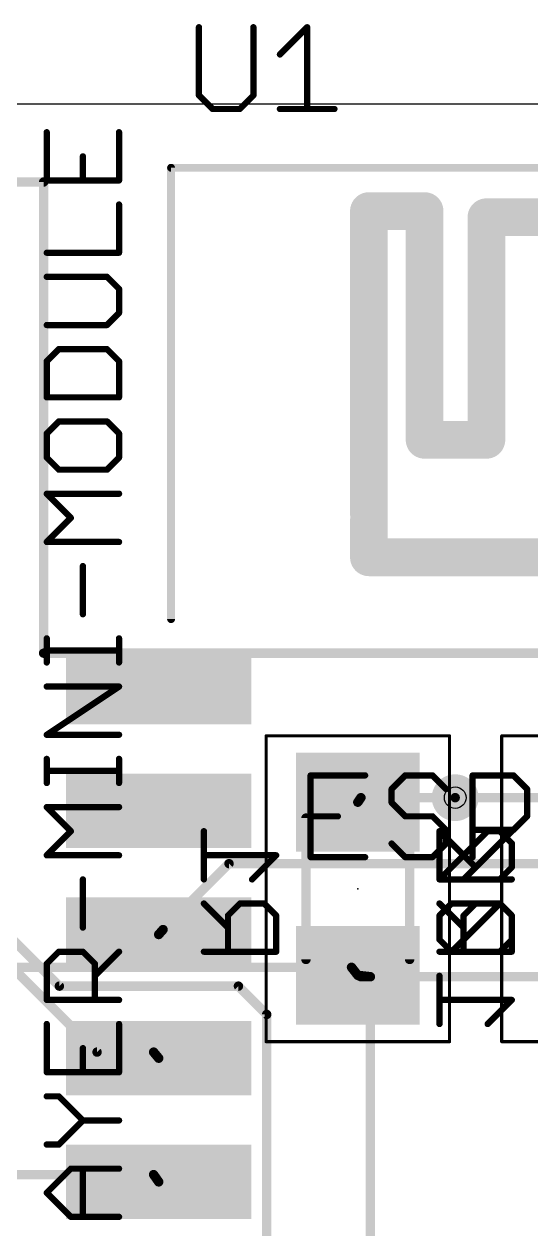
# Model space of a CAD drawing. Extents: x 0 to 45.5, y -0.6 to 38.1.
# Drawn here: x 23.81 to 32.01, y 18.63 to 38.11 of the extents above; entities that cross this region are included whole.
import ezdxf

# ---------------------------------------------------------------- set-up
doc = ezdxf.new("R2010")
doc.units = 0
for name, color, linetype in [('1', 22, 'CONTINUOUS'), ('16', 175, 'CONTINUOUS'), ('18', 82, 'CONTINUOUS'), ('20', 7, 'CONTINUOUS'), ('21', 253, 'CONTINUOUS'), ('24', 7, 'CONTINUOUS'), ('25', 253, 'CONTINUOUS'), ('26', 253, 'CONTINUOUS'), ('27', 253, 'CONTINUOUS'), ('28', 253, 'CONTINUOUS'), ('40', 175, 'CONTINUOUS'), ('44', 253, 'CONTINUOUS'), ('52', 253, 'CONTINUOUS')]:
    doc.layers.add(name, color=color, linetype=linetype)

# ---------------------------------------------------------------- blocks, each defined once
blk = doc.blocks.new('RECT')
blk.add_solid([(-0.5, -0.5), (0.5, -0.5), (-0.5, 0.5), (0.5, 0.5)])
blk = doc.blocks.new('ROUNDV')
at = {"const_width": 0.5}
blk.add_lwpolyline([(0, -0.25, 1), (0, 0.25, 1), (0, -0.25)], format="xyb", dxfattribs=at)

msp = doc.modelspace()

# ---------------------------------------------------------------- linework, layer by layer
at = {"layer": '1', "const_width": 0.1524}
for points in [[(33.9852, 25.6032), (30.7848, 25.6032)], [(26.0604, 23.4696), (27.1272, 24.5364)], [(27.1272, 24.5364), (35.052, 24.5364)], [(23.0124, 23.9268), (24.384, 22.5552)], [(22.7076, 23.7744), (24.9936, 21.4884)], [(26.0604, 23.4696), (25.99, 23.39)], [(24.384, 22.5552), (27.2796, 22.5552)], [(27.2796, 22.5552), (27.7368, 22.098)], [(27.7368, 22.098), (27.7368, 16.6116)], [(24.9936, 21.4884), (25.908, 21.4884)], [(25.908, 21.4884), (25.99, 21.39)], [(23.622, 19.5072), (25.908, 19.5072)], [(25.908, 19.5072), (25.99, 19.39)]]:
    msp.add_lwpolyline(points, dxfattribs=at)
at = {"layer": '1', "const_width": 0.0762}
for points in [[(30.7848, 25.6413, 1), (30.7848, 25.5651)], [(27.1272, 24.5745, 1), (27.1272, 24.4983)], [(27.1541, 24.5095, 1), (27.1003, 24.5633)], [(25.9615, 23.4152, 1), (26.0185, 23.3648)], [(26.0335, 23.4965, 1), (26.0873, 23.4427)], [(26.0889, 23.4444, 1), (26.0319, 23.4948)], [(24.384, 22.5933, 1), (24.384, 22.5171)], [(24.3571, 22.5283, 1), (24.4109, 22.5821)], [(27.3065, 22.5821, 1), (27.2527, 22.5283)], [(27.2796, 22.5171, 1), (27.2796, 22.5933)], [(27.7749, 22.098, 1), (27.6987, 22.098)], [(27.7099, 22.0711, 1), (27.7637, 22.1249)], [(24.9936, 21.5265, 1), (24.9936, 21.4503)], [(24.9667, 21.4615, 1), (25.0205, 21.5153)], [(25.9373, 21.5128, 1), (25.8787, 21.464)], [(25.908, 21.4503, 1), (25.908, 21.5265)], [(25.9607, 21.3656, 1), (26.0193, 21.4144)], [(25.9392, 19.529, 1), (25.8768, 19.4854)], [(25.908, 19.4691, 1), (25.908, 19.5453)], [(25.9588, 19.3682, 1), (26.0212, 19.4118)]]:
    msp.add_lwpolyline(points, format="xyb", dxfattribs=at)
at = {"layer": '16', "const_width": 0.1524}
for points in [[(2.54, 35.56), (24.13, 35.56)], [(24.13, 35.56), (24.13, 27.94)], [(24.13, 27.94), (43.18, 27.94)], [(29.2608, 25.6032), (29.21, 25.53)], [(30.7848, 25.6032), (29.2608, 25.6032)], [(29.1084, 22.86), (21.9456, 22.86)], [(29.1084, 22.86), (29.21, 22.73)], [(29.2608, 22.7076), (29.21, 22.73)], [(29.4132, 22.7076), (29.21, 22.73)], [(29.4132, 22.7076), (29.2608, 22.7076)], [(32.9184, 22.7076), (29.4132, 22.7076)], [(29.4132, 22.7076), (29.4132, 5.1816)]]:
    msp.add_lwpolyline(points, dxfattribs=at)
at = {"layer": '16', "const_width": 0.0762}
for points in [[(24.1681, 35.56, 1), (24.0919, 35.56)], [(24.13, 35.5219, 1), (24.13, 35.5981)], [(24.13, 27.9781, 1), (24.13, 27.9019)], [(24.0919, 27.94, 1), (24.1681, 27.94)], [(29.1787, 25.5517, 1), (29.2413, 25.5083)], [(29.2608, 25.6413, 1), (29.2608, 25.5651)], [(29.2921, 25.5815, 1), (29.2295, 25.6249)], [(30.7848, 25.5651, 1), (30.7848, 25.6413)], [(29.1384, 22.8835, 1), (29.0784, 22.8365)], [(29.1084, 22.8219, 1), (29.1084, 22.8981)], [(29.2254, 22.7649, 1), (29.1946, 22.6951)], [(29.2142, 22.7679, 1), (29.2058, 22.6921)], [(29.18, 22.7065, 1), (29.24, 22.7535)], [(29.2608, 22.7457, 1), (29.2608, 22.6695)], [(29.2454, 22.6727, 1), (29.2762, 22.7425)], [(29.4132, 22.7457, 1), (29.4132, 22.6695)], [(29.4513, 22.7076, 1), (29.3751, 22.7076)], [(29.409, 22.6697, 1), (29.4174, 22.7455)], [(29.4132, 22.6695, 1), (29.4132, 22.7457)]]:
    msp.add_lwpolyline(points, format="xyb", dxfattribs=at)
at = {"layer": '20'}
msp.add_line((41.6509, 36.82), (4.319, 36.82), dxfattribs=at)
at = {"layer": '21'}
for points, const_width in [([(26.19, 35.8218, 1), (26.19, 35.7582)], 0.0635), ([(26.2218, 35.79, 1), (26.1583, 35.79)], 0.0635), ([(29.5424, 35.09, 1), (29.2376, 35.09)], 0.3048), ([(29.39, 35.2424, 1), (29.39, 34.9376)], 0.3048), ([(30.4424, 35.09, 1), (30.1376, 35.09)], 0.3048), ([(30.29, 34.9376, 1), (30.29, 35.2424)], 0.3048), ([(31.4424, 34.99, 1), (31.1376, 34.99)], 0.3048), ([(31.29, 35.1424, 1), (31.29, 34.8376)], 0.3048), ([(30.29, 31.5424, 1), (30.29, 31.2376)], 0.3048), ([(31.29, 31.2376, 1), (31.29, 31.5424)], 0.3048), ([(30.1376, 31.39, 1), (30.4424, 31.39)], 0.3048), ([(31.1376, 31.39, 1), (31.4424, 31.39)], 0.3048), ([(29.5424, 30.09, 1), (29.2376, 30.09)], 0.3048), ([(29.2376, 30.19, 1), (29.5424, 30.19)], 0.3048), ([(29.39, 29.6424, 1), (29.39, 29.3376)], 0.3048), ([(29.2376, 29.49, 1), (29.5424, 29.49)], 0.3048), ([(26.1583, 28.49, 1), (26.2218, 28.49)], 0.0635), ([(28.447, 25.9881, 1), (28.447, 25.9373)], 0.0508), ([(28.4724, 25.9627, 1), (28.4216, 25.9627)], 0.0508), ([(29.3283, 25.9373, 1), (29.3283, 25.9881)], 0.0508), ([(29.9771, 25.9881, 1), (29.9771, 25.9373)], 0.0508), ([(29.995, 25.9448, 1), (29.9591, 25.9807)], 0.0508), ([(30.4357, 25.9807, 1), (30.3998, 25.9448)], 0.0508), ([(30.4177, 25.9373, 1), (30.4177, 25.9881)], 0.0508), ([(31.0919, 25.9627, 1), (31.0411, 25.9627)], 0.0508), ([(31.0665, 25.9881, 1), (31.0665, 25.9373)], 0.0508), ([(31.7454, 25.9807, 1), (31.7095, 25.9448)], 0.0508), ([(31.7274, 25.9373, 1), (31.7274, 25.9881)], 0.0508), ([(29.7388, 25.7604, 1), (29.7747, 25.7244)], 0.0508), ([(29.7822, 25.7424, 1), (29.7314, 25.7424)], 0.0508), ([(30.6201, 25.7244, 1), (30.656, 25.7604)], 0.0508), ([(31.9732, 25.7424, 1), (31.9224, 25.7424)], 0.0508), ([(31.9298, 25.7244, 1), (31.9657, 25.7604)], 0.0508), ([(29.7747, 25.54, 1), (29.7388, 25.5041)], 0.0508), ([(29.7314, 25.5221, 1), (29.7822, 25.5221)], 0.0508), ([(28.447, 25.3272, 1), (28.447, 25.2764)], 0.0508), ([(28.8877, 25.2764, 1), (28.8877, 25.3272)], 0.0508), ([(29.9771, 25.3272, 1), (29.9771, 25.2764)], 0.0508), ([(29.9591, 25.2838, 1), (29.995, 25.3197)], 0.0508), ([(30.4357, 25.3197, 1), (30.3998, 25.2838)], 0.0508), ([(30.4177, 25.2764, 1), (30.4177, 25.3272)], 0.0508), ([(31.9657, 25.2838, 1), (31.9298, 25.3197)], 0.0508), ([(31.9224, 25.3018, 1), (31.9732, 25.3018)], 0.0508), ([(30.6634, 25.0814, 1), (30.6126, 25.0814)], 0.0508), ([(30.6201, 25.0635, 1), (30.656, 25.0994)], 0.0508), ([(31.0665, 25.1068, 1), (31.0665, 25.056)], 0.0508), ([(31.7095, 25.0994, 1), (31.7454, 25.0635)], 0.0508), ([(31.7274, 25.056, 1), (31.7274, 25.1068)], 0.0508), ([(29.7747, 24.8791, 1), (29.7388, 24.8432)], 0.0508), ([(30.6126, 24.8611, 1), (30.6634, 24.8611)], 0.0508), ([(30.656, 24.8432, 1), (30.6201, 24.8791)], 0.0508), ([(28.447, 24.6662, 1), (28.447, 24.6154)], 0.0508), ([(28.4216, 24.6408, 1), (28.4724, 24.6408)], 0.0508), ([(29.3283, 24.6154, 1), (29.3283, 24.6662)], 0.0508), ([(29.9771, 24.6662, 1), (29.9771, 24.6154)], 0.0508), ([(29.9591, 24.6228, 1), (29.995, 24.6588)], 0.0508), ([(30.3998, 24.6588, 1), (30.4357, 24.6228)], 0.0508), ([(30.4177, 24.6154, 1), (30.4177, 24.6662)], 0.0508), ([(31.0411, 24.6408, 1), (31.0919, 24.6408)], 0.0508)]:
    msp.add_lwpolyline(points, format="xyb", dxfattribs=dict(at, const_width=const_width))
for points, const_width in [([(26.19, 28.49), (26.19, 35.79)], 0.127), ([(26.19, 35.79), (42.19, 35.79)], 0.127), ([(29.39, 30.19), (29.39, 35.09)], 0.6096), ([(29.39, 35.09), (30.29, 35.09)], 0.6096), ([(30.29, 35.09), (30.29, 31.39)], 0.6096), ([(31.29, 31.39), (31.29, 34.99)], 0.6096), ([(31.29, 34.99), (32.49, 34.99)], 0.6096), ([(30.29, 31.39), (31.29, 31.39)], 0.6096), ([(29.39, 30.09), (29.39, 29.49)], 0.6096), ([(29.39, 29.49), (35.89, 29.49)], 0.6096), ([(29.3283, 25.9627), (28.447, 25.9627)], 0.1016), ([(28.447, 25.9627), (28.447, 24.6408)], 0.1016), ([(29.9771, 25.9627), (29.7568, 25.7424)], 0.1016), ([(30.4177, 25.9627), (29.9771, 25.9627)], 0.1016), ([(30.638, 25.7424), (30.4177, 25.9627)], 0.1016), ([(31.0665, 24.6408), (31.0665, 25.9627)], 0.1016), ([(31.0665, 25.9627), (31.7274, 25.9627)], 0.1016), ([(31.7274, 25.9627), (31.9478, 25.7424)], 0.1016), ([(29.7568, 25.7424), (29.7568, 25.5221)], 0.1016), ([(31.9478, 25.7424), (31.9478, 25.3018)], 0.1016), ([(29.7568, 25.5221), (29.9771, 25.3018)], 0.1016), ([(28.447, 25.3018), (28.8877, 25.3018)], 0.1016), ([(29.9771, 25.3018), (30.4177, 25.3018)], 0.1016), ([(30.4177, 25.3018), (30.638, 25.0814)], 0.1016), ([(31.9478, 25.3018), (31.7274, 25.0814)], 0.1016), ([(30.638, 25.0814), (30.638, 24.8611)], 0.1016), ([(31.7274, 25.0814), (31.0665, 25.0814)], 0.1016), ([(29.9771, 24.6408), (29.7568, 24.8611)], 0.1016), ([(30.638, 24.8611), (30.4177, 24.6408)], 0.1016), ([(28.447, 24.6408), (29.3283, 24.6408)], 0.1016), ([(30.4177, 24.6408), (29.9771, 24.6408)], 0.1016)]:
    msp.add_lwpolyline(points, dxfattribs=dict(at, const_width=const_width))
at = {"layer": '24'}
msp.add_point((29.21, 24.13), dxfattribs=at)
at = {"layer": '25', "const_width": 0.1016}
for points in [[(26.6408, 38.0627), (26.6408, 36.9611)], [(27.5221, 36.9611), (27.5221, 38.0627)], [(27.9505, 37.6221), (28.3912, 38.0627)], [(28.3912, 38.0627), (28.3912, 36.7408)], [(26.6408, 36.9611), (26.8611, 36.7408)], [(27.3018, 36.7408), (27.5221, 36.9611)], [(26.8611, 36.7408), (27.3018, 36.7408)], [(27.9505, 36.7408), (28.8318, 36.7408)]]:
    msp.add_lwpolyline(points, dxfattribs=at)
at = {"layer": '25', "const_width": 0.0508}
for points in [[(26.6662, 38.0627, 1), (26.6154, 38.0627)], [(27.5475, 38.0627, 1), (27.4967, 38.0627)], [(28.4166, 38.0627, 1), (28.3658, 38.0627)], [(28.4091, 38.0448, 1), (28.3732, 38.0807)], [(27.9326, 37.64, 1), (27.9685, 37.6041)], [(26.6588, 36.9791, 1), (26.6228, 36.9432)], [(26.6154, 36.9611, 1), (26.6662, 36.9611)], [(27.4967, 36.9611, 1), (27.5475, 36.9611)], [(27.54, 36.9432, 1), (27.5041, 36.9791)], [(26.8611, 36.7662, 1), (26.8611, 36.7154)], [(26.8432, 36.7228, 1), (26.8791, 36.7588)], [(27.2838, 36.7588, 1), (27.3197, 36.7228)], [(27.3018, 36.7154, 1), (27.3018, 36.7662)], [(27.9505, 36.7662, 1), (27.9505, 36.7154)], [(28.3658, 36.7408, 1), (28.4166, 36.7408)], [(28.8318, 36.7154, 1), (28.8318, 36.7662)]]:
    msp.add_lwpolyline(points, format="xyb", dxfattribs=at)
at = {"layer": '26', "const_width": 0.1016}
for points in [[(26.7208, 24.2814), (26.7208, 25.061)], [(30.5308, 25.061), (30.5308, 24.2814)], [(30.5308, 24.2814), (31.3104, 25.061)], [(31.3104, 25.061), (31.5053, 25.061)], [(31.5053, 25.061), (31.7002, 24.8661)], [(31.7002, 24.8661), (31.7002, 24.4763)], [(27.8902, 24.6712), (26.7208, 24.6712)], [(27.5004, 24.2814), (27.8902, 24.6712)], [(31.7002, 24.4763), (31.5053, 24.2814)], [(27.1106, 23.5018), (26.7208, 23.8916)], [(27.3055, 23.8916), (27.1106, 23.6967)], [(27.6953, 23.8916), (27.3055, 23.8916)], [(27.8902, 23.6967), (27.6953, 23.8916)], [(30.9206, 23.5018), (30.5308, 23.8916)], [(31.1155, 23.8916), (30.9206, 23.6967)], [(31.5053, 23.8916), (31.1155, 23.8916)], [(31.7002, 23.6967), (31.5053, 23.8916)], [(27.1106, 23.6967), (27.1106, 23.112)], [(27.8902, 23.112), (27.8902, 23.6967)], [(30.9206, 23.6967), (30.9206, 23.112)], [(31.7002, 23.112), (31.7002, 23.6967)], [(26.7208, 23.112), (27.8902, 23.112)], [(30.5308, 23.112), (31.7002, 23.112)]]:
    msp.add_lwpolyline(points, dxfattribs=at)
at = {"layer": '26', "const_width": 0.0508}
for points in [[(26.7462, 25.061, 1), (26.6954, 25.061)], [(30.5562, 25.061, 1), (30.5054, 25.061)], [(31.3104, 25.0864, 1), (31.3104, 25.0356)], [(31.3284, 25.043, 1), (31.2924, 25.079)], [(31.5233, 25.079, 1), (31.4873, 25.043)], [(31.5053, 25.0356, 1), (31.5053, 25.0864)], [(31.7256, 24.8661, 1), (31.6748, 24.8661)], [(31.6822, 24.8481, 1), (31.7182, 24.8841)], [(26.7208, 24.6966, 1), (26.7208, 24.6458)], [(27.9082, 24.6532, 1), (27.8722, 24.6892)], [(27.8902, 24.6458, 1), (27.8902, 24.6966)], [(31.6748, 24.4763, 1), (31.7256, 24.4763)], [(31.7182, 24.4583, 1), (31.6822, 24.4943)], [(26.6954, 24.2814, 1), (26.7462, 24.2814)], [(27.4824, 24.2994, 1), (27.5184, 24.2634)], [(30.5128, 24.2994, 1), (30.5488, 24.2634)], [(30.5054, 24.2814, 1), (30.5562, 24.2814)], [(31.4873, 24.2994, 1), (31.5233, 24.2634)], [(26.7388, 23.9096, 1), (26.7028, 23.8736)], [(27.3055, 23.917, 1), (27.3055, 23.8662)], [(27.3235, 23.8736, 1), (27.2875, 23.9096)], [(27.7133, 23.9096, 1), (27.6773, 23.8736)], [(27.6953, 23.8662, 1), (27.6953, 23.917)], [(30.5488, 23.9096, 1), (30.5128, 23.8736)], [(31.1155, 23.917, 1), (31.1155, 23.8662)], [(31.1335, 23.8736, 1), (31.0975, 23.9096)], [(31.5233, 23.9096, 1), (31.4873, 23.8736)], [(31.5053, 23.8662, 1), (31.5053, 23.917)], [(27.0926, 23.7147, 1), (27.1286, 23.6787)], [(27.136, 23.6967, 1), (27.0852, 23.6967)], [(27.9156, 23.6967, 1), (27.8648, 23.6967)], [(27.8722, 23.6787, 1), (27.9082, 23.7147)], [(30.9026, 23.7147, 1), (30.9386, 23.6787)], [(30.946, 23.6967, 1), (30.8952, 23.6967)], [(31.7256, 23.6967, 1), (31.6748, 23.6967)], [(31.6822, 23.6787, 1), (31.7182, 23.7147)], [(27.0926, 23.4838, 1), (27.1286, 23.5198)], [(30.9026, 23.4838, 1), (30.9386, 23.5198)], [(26.7208, 23.1374, 1), (26.7208, 23.0866)], [(27.0852, 23.112, 1), (27.136, 23.112)], [(27.8648, 23.112, 1), (27.9156, 23.112)], [(27.8902, 23.0866, 1), (27.8902, 23.1374)], [(30.5308, 23.1374, 1), (30.5308, 23.0866)], [(30.8952, 23.112, 1), (30.946, 23.112)], [(31.6748, 23.112, 1), (31.7256, 23.112)], [(31.7002, 23.0866, 1), (31.7002, 23.1374)]]:
    msp.add_lwpolyline(points, format="xyb", dxfattribs=at)
at = {"layer": '27', "const_width": 0.1016}
for points in [[(24.1798, 36.3651), (24.1798, 35.5855)], [(25.3492, 35.5855), (25.3492, 36.3651)], [(24.7645, 35.5855), (24.7645, 35.9753)], [(24.1798, 35.5855), (25.3492, 35.5855)], [(25.3492, 34.4162), (25.3492, 35.1957)], [(24.1798, 34.4162), (25.3492, 34.4162)], [(25.1543, 34.0264), (24.1798, 34.0264)], [(25.3492, 33.8315), (25.1543, 34.0264)], [(25.3492, 33.4417), (25.3492, 33.8315)], [(25.1543, 33.2468), (25.3492, 33.4417)], [(24.1798, 33.2468), (25.1543, 33.2468)], [(24.3747, 32.857), (24.1798, 32.6621)], [(25.1543, 32.857), (24.3747, 32.857)], [(25.3492, 32.6621), (25.1543, 32.857)], [(24.1798, 32.6621), (24.1798, 32.0774)], [(25.3492, 32.0774), (25.3492, 32.6621)], [(24.1798, 32.0774), (25.3492, 32.0774)], [(24.3747, 31.6876), (24.1798, 31.4927)], [(25.1543, 31.6876), (24.3747, 31.6876)], [(25.3492, 31.4927), (25.1543, 31.6876)], [(24.1798, 31.4927), (24.1798, 31.1029)], [(25.3492, 31.1029), (25.3492, 31.4927)], [(24.1798, 31.1029), (24.3747, 30.908)], [(25.1543, 30.908), (25.3492, 31.1029)], [(24.3747, 30.908), (25.1543, 30.908)], [(24.5696, 30.1284), (24.1798, 30.5182)], [(24.1798, 30.5182), (25.3492, 30.5182)], [(24.1798, 29.7386), (24.5696, 30.1284)], [(25.3492, 29.7386), (24.1798, 29.7386)], [(24.7645, 28.5692), (24.7645, 29.3488)], [(24.1798, 27.7896), (24.1798, 28.1794)], [(25.3492, 27.7896), (25.3492, 28.1794)], [(25.3492, 27.9845), (24.1798, 27.9845)], [(24.1798, 26.6202), (25.3492, 27.3998)], [(25.3492, 27.3998), (24.1798, 27.3998)], [(25.3492, 26.6202), (24.1798, 26.6202)], [(24.1798, 25.8406), (24.1798, 26.2304)], [(25.3492, 25.8406), (25.3492, 26.2304)], [(25.3492, 26.0355), (24.1798, 26.0355)], [(24.5696, 25.061), (24.1798, 25.4508)], [(24.1798, 25.4508), (25.3492, 25.4508)], [(24.1798, 24.6712), (24.5696, 25.061)], [(25.3492, 24.6712), (24.1798, 24.6712)], [(24.7645, 23.5018), (24.7645, 24.2814)], [(24.1798, 22.9171), (24.3747, 23.112)], [(24.3747, 23.112), (24.7645, 23.112)], [(24.7645, 23.112), (24.9594, 22.9171)], [(24.9594, 22.7222), (25.3492, 23.112)], [(24.1798, 22.3324), (24.1798, 22.9171)], [(24.9594, 22.9171), (24.9594, 22.3324)], [(25.3492, 22.3324), (24.1798, 22.3324)], [(24.1798, 21.9426), (24.1798, 21.163)], [(25.3492, 21.163), (25.3492, 21.9426)], [(24.7645, 21.163), (24.7645, 21.5528)], [(24.1798, 21.163), (25.3492, 21.163)], [(24.3747, 20.7732), (24.1798, 20.7732)], [(24.7645, 20.3834), (24.3747, 20.7732)], [(24.3747, 19.9936), (24.7645, 20.3834)], [(24.7645, 20.3834), (25.3492, 20.3834)], [(24.1798, 19.9936), (24.3747, 19.9936)], [(24.1798, 19.214), (24.5696, 19.6038)], [(24.5696, 19.6038), (25.3492, 19.6038)], [(24.7645, 18.8242), (24.7645, 19.6038)], [(24.5696, 18.8242), (24.1798, 19.214)], [(25.3492, 18.8242), (24.5696, 18.8242)]]:
    msp.add_lwpolyline(points, dxfattribs=at)
at = {"layer": '27', "const_width": 0.0508}
for points in [[(24.2052, 36.3651, 1), (24.1544, 36.3651)], [(25.3746, 36.3651, 1), (25.3238, 36.3651)], [(24.7899, 35.9753, 1), (24.7391, 35.9753)], [(24.1798, 35.6109, 1), (24.1798, 35.5601)], [(24.1544, 35.5855, 1), (24.2052, 35.5855)], [(24.7391, 35.5855, 1), (24.7899, 35.5855)], [(25.3238, 35.5855, 1), (25.3746, 35.5855)], [(25.3492, 35.5601, 1), (25.3492, 35.6109)], [(25.3746, 35.1957, 1), (25.3238, 35.1957)], [(24.1798, 34.4415, 1), (24.1798, 34.3908)], [(25.3238, 34.4162, 1), (25.3746, 34.4162)], [(25.3492, 34.3908, 1), (25.3492, 34.4415)], [(24.1798, 34.0517, 1), (24.1798, 34.001)], [(25.1723, 34.0443, 1), (25.1363, 34.0084)], [(25.1543, 34.001, 1), (25.1543, 34.0517)], [(25.3746, 33.8315, 1), (25.3238, 33.8315)], [(25.3312, 33.8135, 1), (25.3672, 33.8494)], [(25.3238, 33.4417, 1), (25.3746, 33.4417)], [(25.3672, 33.4237, 1), (25.3312, 33.4596)], [(24.1798, 33.2722, 1), (24.1798, 33.2214)], [(25.1363, 33.2647, 1), (25.1723, 33.2288)], [(25.1543, 33.2214, 1), (25.1543, 33.2722)], [(24.3747, 32.8824, 1), (24.3747, 32.8316)], [(24.3927, 32.839, 1), (24.3567, 32.8749)], [(25.1723, 32.8749, 1), (25.1363, 32.839)], [(25.1543, 32.8316, 1), (25.1543, 32.8824)], [(24.2052, 32.6621, 1), (24.1544, 32.6621)], [(24.1618, 32.68, 1), (24.1978, 32.6441)], [(25.3746, 32.6621, 1), (25.3238, 32.6621)], [(25.3312, 32.6441, 1), (25.3672, 32.68)], [(24.1798, 32.1028, 1), (24.1798, 32.052)], [(24.1544, 32.0774, 1), (24.2052, 32.0774)], [(25.3238, 32.0774, 1), (25.3746, 32.0774)], [(25.3492, 32.052, 1), (25.3492, 32.1028)], [(24.3747, 31.713, 1), (24.3747, 31.6622)], [(24.3927, 31.6696, 1), (24.3567, 31.7055)], [(25.1723, 31.7055, 1), (25.1363, 31.6696)], [(25.1543, 31.6622, 1), (25.1543, 31.713)], [(24.2052, 31.4927, 1), (24.1544, 31.4927)], [(24.1618, 31.5106, 1), (24.1978, 31.4747)], [(25.3746, 31.4927, 1), (25.3238, 31.4927)], [(25.3312, 31.4747, 1), (25.3672, 31.5106)], [(24.1978, 31.1208, 1), (24.1618, 31.0849)], [(24.1544, 31.1029, 1), (24.2052, 31.1029)], [(25.3238, 31.1029, 1), (25.3746, 31.1029)], [(25.3672, 31.0849, 1), (25.3312, 31.1208)], [(24.3747, 30.9334, 1), (24.3747, 30.8826)], [(24.3567, 30.89, 1), (24.3927, 30.9259)], [(25.1363, 30.9259, 1), (25.1723, 30.89)], [(25.1543, 30.8826, 1), (25.1543, 30.9334)], [(24.1978, 30.5361, 1), (24.1618, 30.5002)], [(24.1798, 30.5436, 1), (24.1798, 30.4928)], [(25.3492, 30.4928, 1), (25.3492, 30.5436)], [(24.5876, 30.1104, 1), (24.5516, 30.1463)], [(24.5516, 30.1104, 1), (24.5876, 30.1463)], [(24.1798, 29.764, 1), (24.1798, 29.7132)], [(24.1618, 29.7565, 1), (24.1978, 29.7206)], [(25.3492, 29.7132, 1), (25.3492, 29.764)], [(24.7899, 29.3488, 1), (24.7391, 29.3488)], [(24.7391, 28.5692, 1), (24.7899, 28.5692)], [(24.2052, 28.1794, 1), (24.1544, 28.1794)], [(25.3746, 28.1794, 1), (25.3238, 28.1794)], [(24.1798, 28.0099, 1), (24.1798, 27.9591)], [(25.3492, 27.9591, 1), (25.3492, 28.0099)], [(24.1544, 27.7896, 1), (24.2052, 27.7896)], [(25.3238, 27.7896, 1), (25.3746, 27.7896)], [(24.1798, 27.4252, 1), (24.1798, 27.3744)], [(25.3633, 27.3786, 1), (25.3351, 27.4209)], [(25.3492, 27.3744, 1), (25.3492, 27.4252)], [(24.1798, 26.6456, 1), (24.1798, 26.5948)], [(24.1657, 26.6413, 1), (24.1939, 26.599)], [(25.3492, 26.5948, 1), (25.3492, 26.6456)], [(24.2052, 26.2304, 1), (24.1544, 26.2304)], [(25.3746, 26.2304, 1), (25.3238, 26.2304)], [(24.1798, 26.0609, 1), (24.1798, 26.0101)], [(25.3492, 26.0101, 1), (25.3492, 26.0609)], [(24.1544, 25.8406, 1), (24.2052, 25.8406)], [(25.3238, 25.8406, 1), (25.3746, 25.8406)], [(24.1978, 25.4687, 1), (24.1618, 25.4328)], [(24.1798, 25.4762, 1), (24.1798, 25.4254)], [(25.3492, 25.4254, 1), (25.3492, 25.4762)], [(24.5876, 25.043, 1), (24.5516, 25.0789)], [(24.5516, 25.043, 1), (24.5876, 25.0789)], [(24.1798, 24.6966, 1), (24.1798, 24.6458)], [(24.1618, 24.6891, 1), (24.1978, 24.6532)], [(25.3492, 24.6458, 1), (25.3492, 24.6966)], [(24.7899, 24.2814, 1), (24.7391, 24.2814)], [(24.7391, 23.5018, 1), (24.7899, 23.5018)], [(24.3747, 23.1374, 1), (24.3747, 23.0866)], [(24.3927, 23.094, 1), (24.3567, 23.1299)], [(24.7825, 23.1299, 1), (24.7465, 23.094)], [(24.7645, 23.0866, 1), (24.7645, 23.1374)], [(25.3672, 23.094, 1), (25.3312, 23.1299)], [(24.2052, 22.9171, 1), (24.1544, 22.9171)], [(24.1618, 22.935, 1), (24.1978, 22.8991)], [(24.9848, 22.9171, 1), (24.934, 22.9171)], [(24.9414, 22.8991, 1), (24.9774, 22.935)], [(24.9414, 22.7401, 1), (24.9774, 22.7042)], [(24.1798, 22.3578, 1), (24.1798, 22.307)], [(24.1544, 22.3324, 1), (24.2052, 22.3324)], [(24.934, 22.3324, 1), (24.9848, 22.3324)], [(25.3492, 22.307, 1), (25.3492, 22.3578)], [(24.2052, 21.9426, 1), (24.1544, 21.9426)], [(25.3746, 21.9426, 1), (25.3238, 21.9426)], [(24.7899, 21.5528, 1), (24.7391, 21.5528)], [(24.1798, 21.1884, 1), (24.1798, 21.1376)], [(24.1544, 21.163, 1), (24.2052, 21.163)], [(24.7391, 21.163, 1), (24.7899, 21.163)], [(25.3238, 21.163, 1), (25.3746, 21.163)], [(25.3492, 21.1376, 1), (25.3492, 21.1884)], [(24.1798, 20.7986, 1), (24.1798, 20.7478)], [(24.3927, 20.7911, 1), (24.3567, 20.7552)], [(24.3747, 20.7478, 1), (24.3747, 20.7986)], [(24.7645, 20.4088, 1), (24.7645, 20.358)], [(24.7825, 20.3654, 1), (24.7465, 20.4013)], [(24.7465, 20.3654, 1), (24.7825, 20.4013)], [(25.3492, 20.358, 1), (25.3492, 20.4088)], [(24.1798, 20.019, 1), (24.1798, 19.9682)], [(24.3567, 20.0116, 1), (24.3927, 19.9756)], [(24.3747, 19.9682, 1), (24.3747, 20.019)], [(24.5696, 19.6292, 1), (24.5696, 19.5784)], [(24.5876, 19.5858, 1), (24.5516, 19.6218)], [(24.7899, 19.6038, 1), (24.7391, 19.6038)], [(25.3492, 19.5784, 1), (25.3492, 19.6292)], [(24.1978, 19.232, 1), (24.1618, 19.196)], [(24.1618, 19.232, 1), (24.1978, 19.196)], [(24.5696, 18.8496, 1), (24.5696, 18.7988)], [(24.5516, 18.8062, 1), (24.5876, 18.8422)], [(24.7391, 18.8242, 1), (24.7899, 18.8242)], [(25.3492, 18.7988, 1), (25.3492, 18.8496)]]:
    msp.add_lwpolyline(points, format="xyb", dxfattribs=at)
at = {"layer": '28', "const_width": 0.0508}
for points in [[(30.5488, 25.079, 1), (30.5128, 25.043)], [(31.7182, 25.043, 1), (31.6822, 25.079)], [(31.0975, 24.4583, 1), (31.1335, 24.4943)], [(30.5308, 24.3068, 1), (30.5308, 24.256)], [(30.9026, 24.2994, 1), (30.9386, 24.2634)], [(31.7002, 24.256, 1), (31.7002, 24.3068)], [(30.7257, 23.917, 1), (30.7257, 23.8662)], [(30.7437, 23.8736, 1), (30.7077, 23.9096)], [(31.5233, 23.9096, 1), (31.4873, 23.8736)], [(31.5233, 23.8736, 1), (31.4873, 23.9096)], [(31.5053, 23.8662, 1), (31.5053, 23.917)], [(30.5128, 23.7147, 1), (30.5488, 23.6787)], [(30.5562, 23.6967, 1), (30.5054, 23.6967)], [(31.7256, 23.6967, 1), (31.6748, 23.6967)], [(31.6822, 23.6787, 1), (31.7182, 23.7147)], [(30.5488, 23.3249, 1), (30.5128, 23.2889)], [(30.5054, 23.3069, 1), (30.5562, 23.3069)], [(31.6748, 23.3069, 1), (31.7256, 23.3069)], [(31.7182, 23.2889, 1), (31.6822, 23.3249)], [(30.7077, 23.13, 1), (30.7437, 23.094)], [(30.7257, 23.1374, 1), (30.7257, 23.0866)], [(30.7077, 23.094, 1), (30.7437, 23.13)], [(31.4873, 23.13, 1), (31.5233, 23.094)], [(31.5053, 23.0866, 1), (31.5053, 23.1374)], [(30.5562, 22.7222, 1), (30.5054, 22.7222)], [(30.5308, 22.3578, 1), (30.5308, 22.307)], [(31.7182, 22.3144, 1), (31.6822, 22.3504)], [(31.7002, 22.307, 1), (31.7002, 22.3578)], [(30.5054, 21.9426, 1), (30.5562, 21.9426)], [(31.2924, 21.9606, 1), (31.3284, 21.9246)]]:
    msp.add_lwpolyline(points, format="xyb", dxfattribs=at)
at = {"layer": '28', "const_width": 0.1016}
for points in [[(31.1155, 24.4763), (30.5308, 25.061)], [(30.9206, 24.2814), (31.7002, 25.061)], [(31.7002, 24.2814), (30.5308, 24.2814)], [(30.7257, 23.8916), (30.5308, 23.6967)], [(31.5053, 23.8916), (30.7257, 23.8916)], [(30.7257, 23.112), (31.5053, 23.8916)], [(31.7002, 23.6967), (31.5053, 23.8916)], [(30.5308, 23.6967), (30.5308, 23.3069)], [(31.7002, 23.3069), (31.7002, 23.6967)], [(30.5308, 23.3069), (30.7257, 23.112)], [(31.5053, 23.112), (31.7002, 23.3069)], [(30.7257, 23.112), (31.5053, 23.112)], [(30.5308, 21.9426), (30.5308, 22.7222)], [(31.7002, 22.3324), (30.5308, 22.3324)], [(31.3104, 21.9426), (31.7002, 22.3324)]]:
    msp.add_lwpolyline(points, dxfattribs=at)
at = {"layer": '40', "const_width": 0.0508}
for points in [[(27.727, 26.603), (27.727, 21.657)], [(30.693, 26.603), (27.727, 26.603)], [(30.693, 21.657), (30.693, 26.603)], [(31.537, 26.603), (31.537, 21.657)], [(34.503, 26.603), (31.537, 26.603)], [(27.727, 21.657), (30.693, 21.657)], [(31.537, 21.657), (34.503, 21.657)]]:
    msp.add_lwpolyline(points, dxfattribs=at)
at = {"layer": '40', "const_width": 0.0254}
for points in [[(27.7397, 26.603, 1), (27.7143, 26.603)], [(27.727, 26.6157, 1), (27.727, 26.5903)], [(30.7057, 26.603, 1), (30.6803, 26.603)], [(30.693, 26.5903, 1), (30.693, 26.6157)], [(31.5497, 26.603, 1), (31.5243, 26.603)], [(31.537, 26.6157, 1), (31.537, 26.5903)], [(27.727, 21.6697, 1), (27.727, 21.6443)], [(27.7143, 21.657, 1), (27.7397, 21.657)], [(30.6803, 21.657, 1), (30.7057, 21.657)], [(30.693, 21.6443, 1), (30.693, 21.6697)], [(31.537, 21.6697, 1), (31.537, 21.6443)], [(31.5243, 21.657, 1), (31.5497, 21.657)]]:
    msp.add_lwpolyline(points, format="xyb", dxfattribs=at)
at = {"layer": '44'}
msp.add_circle((30.7848, 25.6032), 0.175, dxfattribs=at)
at = {"layer": '52', "const_width": 0.1524}
for points in [[(28.3718, 22.987), (28.3718, 25.273)], [(30.0482, 22.987), (30.0482, 25.273)]]:
    msp.add_lwpolyline(points, dxfattribs=at)
at = {"layer": '52', "const_width": 0.0762}
for points in [[(28.4099, 25.273, 1), (28.3337, 25.273)], [(30.0863, 25.273, 1), (30.0101, 25.273)], [(28.3337, 22.987, 1), (28.4099, 22.987)], [(30.0101, 22.987, 1), (30.0863, 22.987)]]:
    msp.add_lwpolyline(points, format="xyb", dxfattribs=at)

# ---------------------------------------------------------------- block references
at = {"layer": '1', "xscale": 3, "yscale": 1.2}
for p in [(25.99, 27.39), (25.99, 25.39), (25.99, 23.39), (25.99, 21.39), (25.99, 19.39)]:
    msp.add_blockref('RECT', p, dxfattribs=at)
at = {"layer": '16', "xscale": 1.6, "yscale": 2, "rotation": 270}
for p in [(29.21, 25.53), (29.21, 22.73)]:
    msp.add_blockref('RECT', p, dxfattribs=at)
at = {"layer": '18', "xscale": 0.7564, "yscale": 0.7564}
msp.add_blockref('ROUNDV', (30.7848, 25.6032), dxfattribs=at)
msp.add_blockref('ROUNDV', (30.7848, 25.6032), dxfattribs=at)
at = {"layer": '52', "xscale": 0.5842, "yscale": 1.8288, "rotation": 270}
for p in [(29.21, 25.5397), (29.21, 22.7203)]:
    msp.add_blockref('RECT', p, dxfattribs=at)

doc.saveas('drawing.dxf')
